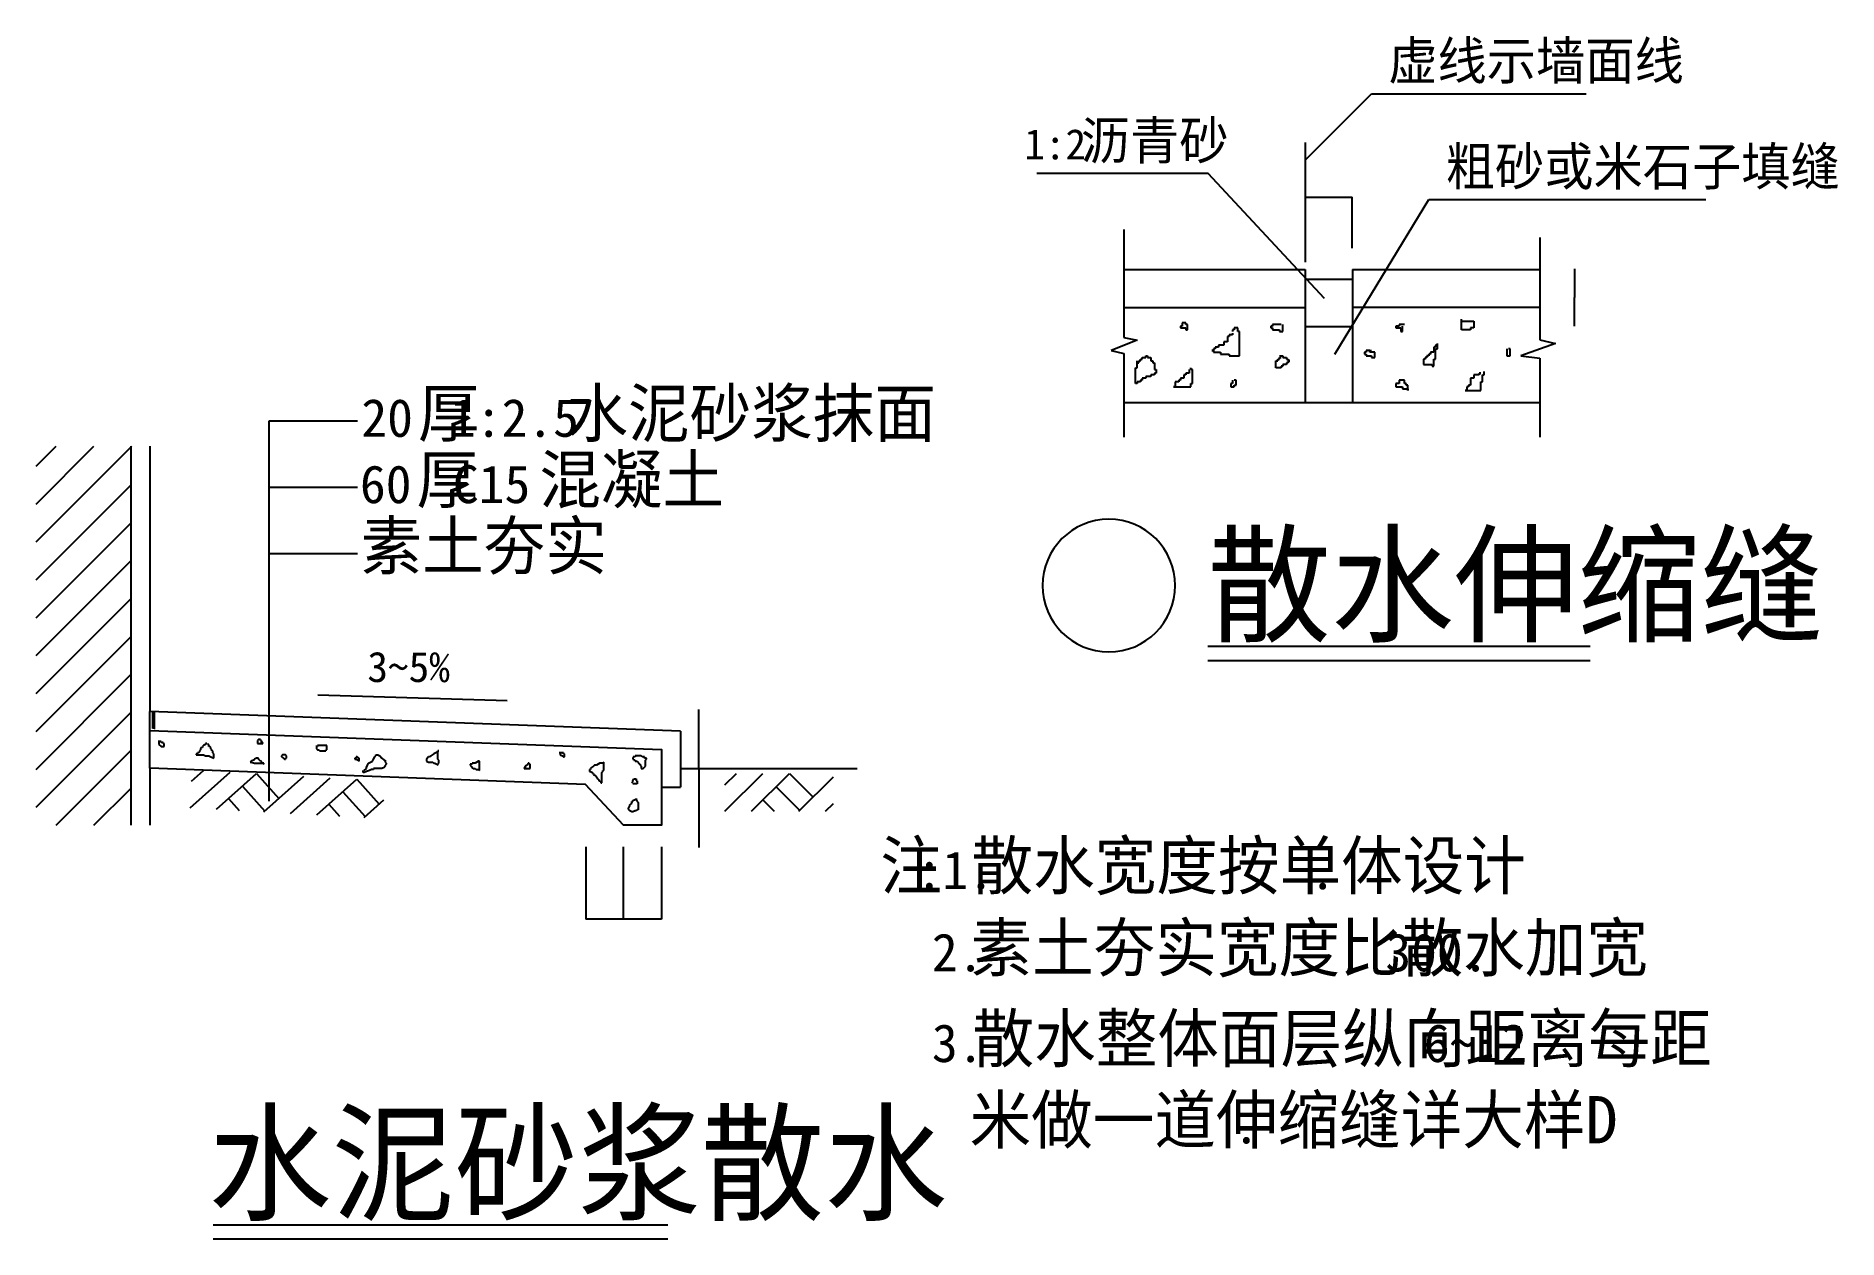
# Model space of a CAD drawing. Header units: metres. Extents: x 13495 to 32512, y -17413 to -4719.
import ezdxf

# ---------------------------------------------------------------- set-up
doc = ezdxf.new("R2010")
doc.units = ezdxf.units.M
for name, color, linetype in [('LVTRY', 6, 'Continuous'), ('PUB_DIM', 3, 'Continuous'), ('PUB_HATCH', 7, 'Continuous'), ('PUB_TEXT', 7, 'Continuous'), ('WINDOW', 3, 'Continuous')]:
    doc.layers.add(name, color=color, linetype=linetype)
doc.dimstyles.get("Standard").update_dxf_attribs({"dimtxt": 2.5, "dimasz": 2.5, "dimexe": 1.25, "dimexo": 0.625, "dimtad": 1, "dimcen": 2.5, "dimazin": 3, "dimtfac": 1, "dimtmove": 0, "dimatfit": 3})

# ---------------------------------------------------------------- blocks, each defined once
blk = doc.blocks.new('_INDEX1')
blk.add_lwpolyline([(-0.5, 0, 1), (0.5, 0, 1)], format="xyb", close=True)
blk = doc.blocks.new('*D1')
for p, q in [((19298.76, -13273.75), (19298.76, -14038.63)), ((19691.76, -13273.75), (19691.76, -14038.63)), ((19494.26, -14038.63), (19298.51, -14038.63)), ((19692.01, -14038.63), (19496.26, -14038.63))]:
    blk.add_line(p, q)
at = {"layer": 'Defpoints'}
for p in [(19298.76, -13273.75), (19691.76, -13273.75), (19691.76, -14038.63)]:
    blk.add_point(p, dxfattribs=at)
at = {"layer": 'PUB_DIM', "insert": (19495.26, -14038.63), "char_height": 1, "attachment_point": 5}
blk.add_mtext('70', dxfattribs=at)
blk = doc.blocks.new('*D2')
for p, q in [((19691.76, -13273.75), (19691.76, -14038.63)), ((20095.76, -13273.75), (20095.76, -14038.63)), ((19892.76, -14038.63), (19691.51, -14038.63)), ((20096.01, -14038.63), (19894.76, -14038.63))]:
    blk.add_line(p, q)
at = {"layer": 'Defpoints'}
for p in [(19691.76, -13273.75), (20095.76, -13273.75), (20095.76, -14038.63)]:
    blk.add_point(p, dxfattribs=at)
at = {"layer": 'PUB_DIM', "insert": (19893.76, -14038.63), "char_height": 1, "attachment_point": 5}
blk.add_mtext('70', dxfattribs=at)
blk = doc.blocks.new('*D3')
for p, q in [((20488.71, -11825.13), (20488.46, -11825.13)), ((20488.96, -12446.79), (20488.96, -11825.13)), ((20488.96, -12055.38), (20488.96, -11825.13)), ((20488.96, -11825.13), (20488.96, -11825.13)), ((20489.21, -11825.13), (20489.46, -11825.13))]:
    blk.add_line(p, q)
at = {"layer": 'Defpoints'}
for p in [(20488.96, -11825.13), (20488.96, -12055.38), (20488.96, -12446.79)]:
    blk.add_point(p, dxfattribs=at)
at = {"layer": 'PUB_DIM', "insert": (20488.96, -11824.005), "char_height": 1, "attachment_point": 5}
blk.add_mtext('30', dxfattribs=at)
blk = doc.blocks.new('*D4')
for p, q in [((20488.96, -12446.79), (20488.96, -12736.51)), ((20488.71, -12736.51), (20488.46, -12736.51)), ((20488.96, -12646.93), (20488.96, -12736.51)), ((20488.96, -12736.51), (20488.96, -12736.51)), ((20489.21, -12736.51), (20489.46, -12736.51))]:
    blk.add_line(p, q)
at = {"layer": 'Defpoints'}
for p in [(20488.96, -12446.79), (20488.96, -12646.93), (20488.96, -12736.51)]:
    blk.add_point(p, dxfattribs=at)
at = {"layer": 'PUB_DIM', "insert": (20488.96, -12735.385), "char_height": 1, "attachment_point": 5}
blk.add_mtext('30', dxfattribs=at)
blk = doc.blocks.new('*D5')
for p, q in [((20488.96, -12646.93), (20488.96, -13283.35)), ((20488.96, -13043.51), (20488.96, -13283.35)), ((20488.71, -13283.35), (20488.46, -13283.35)), ((20488.96, -13283.35), (20488.96, -13283.35)), ((20489.21, -13283.35), (20489.46, -13283.35))]:
    blk.add_line(p, q)
at = {"layer": 'Defpoints'}
for p in [(20488.96, -12646.93), (20488.96, -13043.51), (20488.96, -13283.35)]:
    blk.add_point(p, dxfattribs=at)
at = {"layer": 'PUB_DIM', "insert": (20488.96, -13282.225), "char_height": 1, "attachment_point": 5}
blk.add_mtext('90', dxfattribs=at)
blk = doc.blocks.new('*D6')
for p, q in [((26892.32, -6957.75), (26892.32, -6419.78)), ((26892.57, -6419.78), (27138.615, -6419.78)), ((27140.615, -6419.78), (27386.66, -6419.78)), ((27386.91, -6957.75), (27386.91, -6419.78))]:
    blk.add_line(p, q)
at = {"layer": 'Defpoints'}
for p in [(26892.32, -6419.78), (26892.32, -6957.75), (27386.91, -6957.75)]:
    blk.add_point(p, dxfattribs=at)
at = {"layer": 'WINDOW', "insert": (27139.615, -6419.78), "char_height": 1, "attachment_point": 5}
blk.add_mtext('20', dxfattribs=at)
blk = doc.blocks.new('*D7')
for p, q in [((29731.64, -7177.42), (29731.64, -7479.47)), ((29731.39, -7479.47), (29731.14, -7479.47)), ((29731.64, -7781.52), (29731.64, -7479.47)), ((29731.64, -7479.47), (29731.64, -7479.47)), ((29731.89, -7479.47), (29732.14, -7479.47))]:
    blk.add_line(p, q)
at = {"layer": 'Defpoints'}
for p in [(29731.64, -7177.42), (29731.64, -7479.47), (29731.64, -7781.52)]:
    blk.add_point(p, dxfattribs=at)
at = {"layer": 'WINDOW', "insert": (29731.64, -7478.345), "char_height": 1, "attachment_point": 5}
blk.add_mtext('30', dxfattribs=at)

msp = doc.modelspace()

# ---------------------------------------------------------------- linework, layer by layer
at = {"layer": 'LVTRY'}
for p, q in [((25573.41, -7781.52), (25573.41, -7799.82)), ((25591.73, -7781.52), (25573.41, -7781.52)), ((25591.73, -7744.9), (25591.73, -7781.52)), ((25628.36, -7744.9), (25591.73, -7744.9)), ((25628.36, -7763.21), (25628.36, -7744.9)), ((25646.68, -7763.21), (25628.36, -7763.21)), ((25646.68, -7818.13), (25646.68, -7763.21)), ((26525.96, -7781.52), (26525.96, -7799.82)), ((26544.27, -7781.52), (26525.96, -7781.52)), ((26544.27, -7763.21), (26544.27, -7781.52)), ((26635.86, -7763.21), (26544.27, -7763.21)), ((26654.18, -7836.43), (26654.18, -7763.21)), ((27844.87, -7781.52), (27844.87, -7799.82)), ((27881.5, -7781.52), (27844.87, -7781.52)), ((27881.5, -7763.21), (27881.5, -7781.52)), ((27936.46, -7763.21), (27881.5, -7763.21)), ((27918.14, -7836.43), (27918.14, -7781.52)), ((28540.96, -7818.13), (28540.96, -7708.29)), ((28540.96, -7726.6), (28669.19, -7726.6)), ((28669.19, -7726.6), (28669.19, -7799.82)), ((25573.41, -7799.82), (25628.36, -7799.82)), ((25628.36, -7799.82), (25628.36, -7818.13)), ((25628.36, -7818.13), (25646.68, -7818.13)), ((25976.41, -7982.88), (25976.41, -8001.19)), ((26031.36, -7982.88), (25976.41, -7982.88)), ((26031.36, -7946.27), (26031.36, -7982.88)), ((26068, -7946.27), (26031.36, -7946.27)), ((26068, -7891.35), (26068, -7946.27)), ((26086.32, -7891.35), (26068, -7891.35)), ((26086.32, -7873.05), (26086.32, -7891.35)), ((26122.95, -7873.05), (26086.32, -7873.05)), ((26122.95, -7818.13), (26122.95, -7836.43)), ((26141.27, -7818.13), (26122.95, -7818.13)), ((26122.95, -7854.74), (26122.95, -7873.05)), ((26141.27, -7799.82), (26141.27, -7818.13)), ((26177.91, -7799.82), (26141.27, -7799.82)), ((26177.91, -7836.43), (26177.91, -7799.82)), ((26196.23, -7836.43), (26177.91, -7836.43)), ((26196.23, -8092.72), (26196.23, -7836.43)), ((26525.96, -7799.82), (26544.27, -7799.82)), ((26544.27, -7799.82), (26544.27, -7818.13)), ((26544.27, -7818.13), (26617.55, -7818.13)), ((26617.55, -7818.13), (26617.55, -7836.43)), ((26617.55, -7836.43), (26654.18, -7836.43)), ((27844.87, -7799.82), (27899.82, -7799.82)), ((27899.82, -7799.82), (27899.82, -7836.43)), ((27899.82, -7836.43), (27918.14, -7836.43)), ((28266.19, -7982.88), (28266.19, -8001.19)), ((28284.5, -7982.88), (28266.19, -7982.88)), ((28284.5, -8019.49), (28284.5, -7964.57)), ((28632.55, -7818.13), (28540.96, -7818.13)), ((28632.55, -7799.82), (28632.55, -7818.13)), ((28669.19, -7799.82), (28632.55, -7799.82)), ((25115.45, -8220.86), (25115.45, -8147.63)), ((25115.45, -8165.94), (25133.77, -8165.94)), ((25133.77, -8147.63), (25152.09, -8147.63)), ((25133.77, -8165.94), (25133.77, -8147.63)), ((25152.09, -8129.33), (25170.41, -8129.33)), ((25152.09, -8147.63), (25152.09, -8129.33)), ((25170.41, -8111.02), (25207.04, -8111.02)), ((25170.41, -8129.33), (25170.41, -8111.02)), ((25207.04, -8092.72), (25225.36, -8092.72)), ((25207.04, -8111.02), (25207.04, -8092.72)), ((25225.36, -8092.72), (25225.36, -8111.02)), ((25225.36, -8111.02), (25262, -8111.02)), ((25262, -8111.02), (25262, -8147.63)), ((25262, -8147.63), (25280.32, -8147.63)), ((25280.32, -8147.63), (25280.32, -8165.94)), ((25280.32, -8165.94), (25298.63, -8165.94)), ((25298.63, -8165.94), (25298.63, -8239.16)), ((25903.14, -8037.8), (25921.45, -8037.8)), ((25921.45, -8037.8), (25903.14, -8037.8)), ((25921.45, -8019.49), (25921.45, -8037.8)), ((25939.77, -8019.49), (25921.45, -8019.49)), ((25921.45, -8037.8), (25921.45, -8056.1)), ((25921.45, -8056.1), (25994.73, -8056.1)), ((25939.77, -8001.19), (25939.77, -8019.49)), ((25976.41, -8001.19), (25939.77, -8001.19)), ((25994.73, -8056.1), (25994.73, -8074.41)), ((25994.73, -8074.41), (26086.32, -8074.41)), ((26086.32, -8074.41), (26086.32, -8092.72)), ((26086.32, -8092.72), (26196.23, -8092.72)), ((26580.91, -8147.63), (26599.23, -8147.63)), ((26580.91, -8220.86), (26580.91, -8147.63)), ((26599.23, -8129.33), (26617.55, -8129.33)), ((26599.23, -8147.63), (26599.23, -8129.33)), ((26617.55, -8092.72), (26654.18, -8092.72)), ((26617.55, -8111.02), (26635.86, -8111.02)), ((26617.55, -8129.33), (26617.55, -8111.02)), ((26654.18, -8092.72), (26654.18, -8111.02)), ((26654.18, -8111.02), (26690.82, -8111.02)), ((26690.82, -8111.02), (26690.82, -8129.33)), ((26690.82, -8129.33), (26709.14, -8129.33)), ((26690.82, -8165.94), (26690.82, -8184.25)), ((26709.14, -8165.94), (26690.82, -8165.94)), ((26709.14, -8129.33), (26709.14, -8147.63)), ((26709.14, -8147.63), (26709.14, -8165.94)), ((26727.46, -8147.63), (26709.14, -8147.63)), ((26709.14, -8147.63), (26727.46, -8147.63)), ((27515.14, -8056.1), (27515.14, -8074.41)), ((27533.46, -8056.1), (27515.14, -8056.1)), ((27515.14, -8074.41), (27533.46, -8074.41)), ((27533.46, -8037.8), (27533.46, -8056.1)), ((27570.09, -8037.8), (27533.46, -8037.8)), ((27533.46, -8074.41), (27533.46, -8092.72)), ((27533.46, -8092.72), (27588.41, -8092.72)), ((27570.09, -8037.8), (27588.41, -8037.8)), ((27570.09, -8056.1), (27570.09, -8037.8)), ((27625.05, -8056.1), (27570.09, -8056.1)), ((27588.41, -8092.72), (27588.41, -8111.02)), ((27588.41, -8111.02), (27625.05, -8111.02)), ((27625.05, -8111.02), (27625.05, -8056.1)), ((28137.96, -8129.33), (28137.96, -8184.25)), ((28156.28, -8129.33), (28137.96, -8129.33)), ((28156.28, -8111.02), (28156.28, -8129.33)), ((28174.59, -8111.02), (28156.28, -8111.02)), ((28174.59, -8092.72), (28174.59, -8111.02)), ((28192.91, -8092.72), (28174.59, -8092.72)), ((28192.91, -8074.41), (28192.91, -8092.72)), ((28211.23, -8074.41), (28192.91, -8074.41)), ((28211.23, -8056.1), (28211.23, -8074.41)), ((28247.87, -8056.1), (28211.23, -8056.1)), ((28247.87, -8001.19), (28247.87, -8056.1)), ((28266.19, -8001.19), (28247.87, -8001.19)), ((28247.87, -8129.33), (28266.19, -8129.33)), ((28247.87, -8202.55), (28247.87, -8129.33)), ((28266.19, -8019.49), (28284.5, -8019.49)), ((28266.19, -8129.33), (28266.19, -8019.49)), ((29017.23, -8019.49), (29017.23, -8092.72)), ((29017.23, -8092.72), (29053.87, -8092.72)), ((29053.87, -8019.49), (29035.55, -8019.49)), ((29053.87, -8092.72), (29053.87, -8019.49)), ((25097.13, -8220.86), (25115.45, -8220.86)), ((25097.13, -8385.61), (25097.13, -8220.86)), ((25115.45, -8367.3), (25115.45, -8385.61)), ((25152.09, -8367.3), (25115.45, -8367.3)), ((25152.09, -8349), (25152.09, -8367.3)), ((25170.41, -8349), (25152.09, -8349)), ((25207.04, -8330.69), (25170.41, -8330.69)), ((25170.41, -8330.69), (25170.41, -8349)), ((25207.04, -8312.39), (25207.04, -8330.69)), ((25262, -8312.39), (25207.04, -8312.39)), ((25262, -8294.08), (25262, -8312.39)), ((25298.63, -8294.08), (25262, -8294.08)), ((25298.63, -8239.16), (25316.95, -8239.16)), ((25298.63, -8275.77), (25298.63, -8294.08)), ((25316.95, -8275.77), (25298.63, -8275.77)), ((25316.95, -8239.16), (25316.95, -8275.77)), ((25518.45, -8367.3), (25518.45, -8422.22)), ((25555.09, -8367.3), (25518.45, -8367.3)), ((25555.09, -8349), (25555.09, -8367.3)), ((25573.41, -8349), (25555.09, -8349)), ((25573.41, -8330.69), (25573.41, -8349)), ((25610.04, -8330.69), (25573.41, -8330.69)), ((25610.04, -8294.08), (25610.04, -8330.69)), ((25628.36, -8294.08), (25610.04, -8294.08)), ((25628.36, -8275.77), (25628.36, -8294.08)), ((25665, -8275.77), (25628.36, -8275.77)), ((25665, -8239.16), (25665, -8275.77)), ((25683.32, -8239.16), (25683.32, -8220.86)), ((25701.64, -8239.16), (25683.32, -8239.16)), ((25701.64, -8385.61), (25701.64, -8239.16)), ((26122.95, -8349), (26122.95, -8385.61)), ((26159.59, -8349), (26141.27, -8349)), ((26159.59, -8403.92), (26159.59, -8349)), ((26635.86, -8220.86), (26580.91, -8220.86)), ((26635.86, -8202.55), (26635.86, -8220.86)), ((26654.18, -8202.55), (26635.86, -8202.55)), ((26654.18, -8184.25), (26654.18, -8202.55)), ((26690.82, -8184.25), (26654.18, -8184.25)), ((27881.5, -8349), (27881.5, -8385.61)), ((27918.14, -8349), (27881.5, -8349)), ((27936.46, -8349), (27918.14, -8349)), ((27936.46, -8385.61), (27936.46, -8349)), ((28137.96, -8184.25), (28229.55, -8184.25)), ((28229.55, -8184.25), (28229.55, -8202.55)), ((28229.55, -8202.55), (28247.87, -8202.55)), ((28632.55, -8330.69), (28632.55, -8403.92)), ((28669.19, -8330.69), (28632.55, -8330.69)), ((28669.19, -8294.08), (28669.19, -8330.69)), ((28724.14, -8294.08), (28669.19, -8294.08)), ((28724.14, -8275.77), (28724.14, -8294.08)), ((28742.46, -8275.77), (28724.14, -8275.77)), ((28724.14, -8275.77), (28742.46, -8275.77)), ((28742.46, -8367.3), (28760.78, -8367.3)), ((28742.46, -8458.83), (28742.46, -8367.3)), ((28760.78, -8294.08), (28779.1, -8294.08)), ((28760.78, -8367.3), (28760.78, -8294.08)), ((28779.1, -8294.08), (28779.1, -8257.47)), ((25115.45, -8385.61), (25097.13, -8385.61)), ((25500.13, -8422.22), (25683.32, -8422.22)), ((25518.45, -8422.22), (25500.13, -8422.22)), ((25683.32, -8385.61), (25701.64, -8385.61)), ((25683.32, -8422.22), (25683.32, -8385.61)), ((26104.64, -8385.61), (26104.64, -8422.22)), ((26122.95, -8385.61), (26104.64, -8385.61)), ((26104.64, -8422.22), (26141.27, -8422.22)), ((26141.27, -8403.92), (26159.59, -8403.92)), ((26141.27, -8422.22), (26141.27, -8403.92)), ((27844.87, -8385.61), (27844.87, -8422.22)), ((27881.5, -8385.61), (27844.87, -8385.61)), ((27844.87, -8422.22), (27918.14, -8422.22)), ((27918.14, -8422.22), (27918.14, -8440.53)), ((27918.14, -8440.53), (27973.09, -8440.53)), ((27954.78, -8385.61), (27936.46, -8385.61)), ((27954.78, -8403.92), (27954.78, -8385.61)), ((27973.09, -8403.92), (27954.78, -8403.92)), ((27973.09, -8458.83), (27973.09, -8403.92)), ((27973.09, -8440.53), (27973.09, -8458.83)), ((28577.6, -8458.83), (28742.46, -8458.83)), ((28595.91, -8458.83), (28577.6, -8458.83)), ((28595.91, -8422.22), (28595.91, -8458.83)), ((28614.23, -8422.22), (28595.91, -8422.22)), ((28614.23, -8403.92), (28614.23, -8422.22)), ((28632.55, -8403.92), (28614.23, -8403.92)), ((14792.23, -12152), (14792.23, -12195.76)), ((14814.12, -12162.94), (14803.17, -12162.94)), ((14814.12, -12173.88), (14814.12, -12162.94)), ((15843.04, -12141.06), (15832.1, -12152)), ((15832.1, -12152), (15832.1, -12184.82)), ((15864.94, -12141.06), (15843.04, -12141.06)), ((15864.94, -12152), (15864.94, -12141.06)), ((15875.88, -12152), (15864.94, -12152)), ((15875.88, -12173.88), (15875.88, -12152)), ((14792.23, -12195.76), (14814.12, -12217.63)), ((14836.01, -12173.88), (14814.12, -12173.88)), ((14814.12, -12217.63), (14846.96, -12217.63)), ((14836.01, -12184.82), (14836.01, -12173.88)), ((14846.96, -12184.82), (14836.01, -12184.82)), ((14846.96, -12217.63), (14846.96, -12184.82)), ((15186.28, -12294.21), (15186.28, -12305.14)), ((15197.23, -12294.21), (15186.28, -12294.21)), ((15186.28, -12305.14), (15262.91, -12305.14)), ((15197.23, -12283.27), (15197.23, -12294.21)), ((15208.18, -12283.27), (15197.23, -12283.27)), ((15219.12, -12272.33), (15208.18, -12283.27)), ((15230.07, -12250.45), (15219.12, -12261.39)), ((15219.12, -12261.39), (15219.12, -12272.33)), ((15241.01, -12228.57), (15230.07, -12239.51)), ((15230.07, -12239.51), (15230.07, -12250.45)), ((15251.96, -12228.57), (15241.01, -12228.57)), ((15262.91, -12206.7), (15251.96, -12217.63)), ((15251.96, -12217.63), (15251.96, -12228.57)), ((15284.8, -12195.76), (15262.91, -12206.7)), ((15262.91, -12305.14), (15284.8, -12316.08)), ((15284.8, -12184.82), (15284.8, -12195.76)), ((15295.74, -12184.82), (15284.8, -12184.82)), ((15284.8, -12316.08), (15317.64, -12316.08)), ((15306.69, -12195.76), (15306.69, -12184.82)), ((15317.64, -12195.76), (15306.69, -12195.76)), ((15317.64, -12217.63), (15317.64, -12195.76)), ((15328.58, -12217.63), (15317.64, -12217.63)), ((15317.64, -12316.08), (15339.53, -12327.02)), ((15339.53, -12228.57), (15328.58, -12217.63)), ((15339.53, -12239.51), (15339.53, -12228.57)), ((15350.47, -12250.45), (15339.53, -12239.51)), ((15339.53, -12327.02), (15372.37, -12337.96)), ((15350.47, -12261.39), (15350.47, -12250.45)), ((15361.42, -12261.39), (15350.47, -12261.39)), ((15361.42, -12283.27), (15361.42, -12261.39)), ((15372.37, -12294.21), (15361.42, -12283.27)), ((15372.37, -12337.96), (15372.37, -12294.21)), ((15788.31, -12359.84), (15766.42, -12370.78)), ((15799.26, -12348.9), (15788.31, -12359.84)), ((15799.26, -12359.84), (15788.31, -12359.84)), ((15821.15, -12337.96), (15799.26, -12348.9)), ((15843.04, -12337.96), (15821.15, -12337.96)), ((15832.1, -12184.82), (15886.83, -12184.82)), ((15843.04, -12348.9), (15843.04, -12337.96)), ((15853.99, -12359.84), (15843.04, -12348.9)), ((15864.94, -12370.78), (15853.99, -12359.84)), ((15886.83, -12173.88), (15875.88, -12173.88)), ((15886.83, -12184.82), (15886.83, -12173.88)), ((16094.8, -12305.14), (16083.86, -12316.08)), ((16083.86, -12316.08), (16083.86, -12327.02)), ((16083.86, -12327.02), (16105.75, -12337.96)), ((16116.69, -12305.14), (16094.8, -12305.14)), ((16105.75, -12337.96), (16116.69, -12348.9)), ((16127.64, -12305.14), (16116.69, -12305.14)), ((16116.69, -12348.9), (16127.64, -12348.9)), ((16138.59, -12316.08), (16127.64, -12305.14)), ((16127.64, -12337.96), (16138.59, -12337.96)), ((16127.64, -12348.9), (16127.64, -12337.96)), ((16138.59, -12337.96), (16138.59, -12316.08)), ((16456.02, -12206.7), (16456.02, -12239.51)), ((16466.97, -12217.63), (16456.02, -12217.63)), ((16456.02, -12239.51), (16466.97, -12250.45)), ((16466.97, -12206.7), (16466.97, -12217.63)), ((16565.48, -12206.7), (16466.97, -12206.7)), ((16466.97, -12250.45), (16477.91, -12250.45)), ((16477.91, -12250.45), (16488.86, -12261.39)), ((16488.86, -12261.39), (16554.53, -12261.39)), ((16554.53, -12250.45), (16565.48, -12250.45)), ((16554.53, -12261.39), (16554.53, -12250.45)), ((16565.48, -12250.45), (16565.48, -12206.7)), ((16861.02, -12337.96), (16861.02, -12348.9)), ((16871.97, -12337.96), (16861.02, -12337.96)), ((16861.02, -12348.9), (16871.97, -12348.9)), ((16871.97, -12327.02), (16871.97, -12337.96)), ((16882.91, -12327.02), (16871.97, -12327.02)), ((16871.97, -12348.9), (16893.86, -12359.84)), ((16893.86, -12337.96), (16882.91, -12327.02)), ((16904.81, -12337.96), (16893.86, -12337.96)), ((16893.86, -12359.84), (16904.81, -12370.78)), ((16904.81, -12370.78), (16904.81, -12337.96)), ((17047.1, -12370.78), (17058.05, -12348.9)), ((17058.05, -12348.9), (17069, -12327.02)), ((17069, -12327.02), (17079.94, -12316.08)), ((17079.94, -12305.14), (17101.83, -12305.14)), ((17079.94, -12316.08), (17079.94, -12305.14)), ((17101.83, -12305.14), (17123.73, -12316.08)), ((17123.73, -12316.08), (17145.62, -12337.96)), ((17145.62, -12337.96), (17167.51, -12359.84)), ((17167.51, -12359.84), (17178.46, -12359.84)), ((17178.46, -12359.84), (17178.46, -12381.71)), ((17638.19, -12327.02), (17616.3, -12348.9)), ((17616.3, -12348.9), (17616.3, -12370.78)), ((17649.13, -12327.02), (17638.19, -12327.02)), ((17660.08, -12316.08), (17649.13, -12327.02)), ((17692.92, -12294.21), (17660.08, -12316.08)), ((17736.7, -12272.33), (17692.92, -12294.21)), ((17736.7, -12348.9), (17736.7, -12261.39)), ((17736.7, -12261.39), (17736.7, -12272.33)), ((17747.65, -12261.39), (17736.7, -12261.39)), ((17747.65, -12359.84), (17736.7, -12348.9)), ((17747.65, -12392.65), (17747.65, -12359.84)), ((19061.17, -12283.27), (19017.38, -12283.27)), ((19028.33, -12283.27), (19028.33, -12305.14)), ((19028.33, -12305.14), (19050.22, -12316.08)), ((19050.22, -12316.08), (19061.17, -12327.02)), ((19061.17, -12294.21), (19061.17, -12283.27)), ((19072.11, -12294.21), (19061.17, -12294.21)), ((19061.17, -12327.02), (19072.11, -12327.02)), ((19072.11, -12327.02), (19072.11, -12294.21)), ((19805.5, -12327.02), (19794.55, -12337.96)), ((19805.5, -12327.02), (19794.55, -12337.96)), ((19794.55, -12337.96), (19794.55, -12348.9)), ((19794.55, -12348.9), (19805.5, -12348.9)), ((19805.5, -12316.08), (19805.5, -12327.02)), ((19816.44, -12327.02), (19805.5, -12327.02)), ((19805.5, -12348.9), (19805.5, -12359.84)), ((19805.5, -12359.84), (19816.44, -12359.84)), ((19816.44, -12316.08), (19816.44, -12327.02)), ((19882.12, -12316.08), (19816.44, -12316.08)), ((19816.44, -12359.84), (19816.44, -12370.78)), ((19893.06, -12327.02), (19882.12, -12316.08)), ((19914.96, -12327.02), (19893.06, -12327.02)), ((19914.96, -12337.96), (19914.96, -12327.02)), ((19936.85, -12337.96), (19914.96, -12337.96)), ((19925.9, -12359.84), (19936.85, -12348.9)), ((19925.9, -12425.47), (19925.9, -12359.84)), ((19936.85, -12348.9), (19936.85, -12337.96)), ((15766.42, -12370.78), (15755.48, -12381.71)), ((15755.48, -12381.71), (15766.42, -12381.71)), ((15766.42, -12381.71), (15799.26, -12392.65)), ((15799.26, -12392.65), (15886.83, -12392.65)), ((15875.88, -12370.78), (15864.94, -12370.78)), ((15875.88, -12381.71), (15875.88, -12370.78)), ((15886.83, -12392.65), (15875.88, -12381.71)), ((15897.77, -12392.65), (15886.83, -12392.65)), ((15886.83, -12392.65), (15897.77, -12403.59)), ((15897.77, -12403.59), (15897.77, -12392.65)), ((16948.59, -12491.1), (16948.59, -12469.22)), ((16959.54, -12491.1), (16948.59, -12491.1)), ((16959.54, -12469.22), (16981.43, -12447.35)), ((16981.43, -12480.16), (16959.54, -12491.1)), ((16981.43, -12436.41), (16992.37, -12414.53)), ((16981.43, -12447.35), (16981.43, -12436.41)), ((17014.27, -12469.22), (16981.43, -12480.16)), ((16992.37, -12414.53), (17003.32, -12392.65)), ((17003.32, -12392.65), (17047.1, -12370.78)), ((17036.16, -12458.28), (17014.27, -12469.22)), ((17058.05, -12458.28), (17036.16, -12458.28)), ((17058.05, -12447.35), (17058.05, -12458.28)), ((17145.62, -12447.35), (17058.05, -12447.35)), ((17167.51, -12436.41), (17145.62, -12447.35)), ((17178.46, -12425.47), (17167.51, -12436.41)), ((17178.46, -12381.71), (17189.4, -12392.65)), ((17189.4, -12403.59), (17178.46, -12414.53)), ((17178.46, -12414.53), (17178.46, -12425.47)), ((17189.4, -12392.65), (17189.4, -12403.59)), ((17616.3, -12370.78), (17638.19, -12381.71)), ((17638.19, -12381.71), (17681.97, -12381.71)), ((17681.97, -12381.71), (17692.92, -12392.65)), ((17692.92, -12392.65), (17703.86, -12392.65)), ((17703.86, -12392.65), (17725.76, -12403.59)), ((17725.76, -12403.59), (17736.7, -12414.53)), ((17736.7, -12403.59), (17747.65, -12392.65)), ((17736.7, -12414.53), (17736.7, -12403.59)), ((18076.03, -12403.59), (18076.03, -12414.53)), ((18097.92, -12403.59), (18076.03, -12403.59)), ((18076.03, -12414.53), (18086.97, -12425.47)), ((18086.97, -12425.47), (18108.87, -12447.35)), ((18097.92, -12392.65), (18097.92, -12403.59)), ((18130.76, -12392.65), (18097.92, -12392.65)), ((18108.87, -12447.35), (18130.76, -12447.35)), ((18163.6, -12370.78), (18130.76, -12392.65)), ((18130.76, -12447.35), (18141.7, -12458.28)), ((18141.7, -12458.28), (18163.6, -12458.28)), ((18174.54, -12370.78), (18163.6, -12370.78)), ((18163.6, -12458.28), (18174.54, -12469.22)), ((18174.54, -12469.22), (18174.54, -12370.78)), ((18645.22, -12436.41), (18645.22, -12447.35)), ((18656.17, -12436.41), (18645.22, -12436.41)), ((18645.22, -12447.35), (18710.9, -12447.35)), ((18678.06, -12414.53), (18656.17, -12425.47)), ((18656.17, -12425.47), (18656.17, -12436.41)), ((18689, -12392.65), (18678.06, -12414.53)), ((18699.95, -12392.65), (18689, -12392.65)), ((18699.95, -12403.59), (18699.95, -12392.65)), ((18710.9, -12403.59), (18699.95, -12403.59)), ((18710.9, -12447.35), (18710.9, -12403.59)), ((19334.82, -12458.28), (19334.82, -12480.16)), ((19345.76, -12458.28), (19334.82, -12458.28)), ((19334.82, -12480.16), (19345.76, -12480.16)), ((19356.71, -12436.41), (19345.76, -12447.35)), ((19345.76, -12447.35), (19345.76, -12458.28)), ((19345.76, -12480.16), (19367.66, -12491.1)), ((19378.6, -12425.47), (19356.71, -12436.41)), ((19367.66, -12491.1), (19367.66, -12502.04)), ((19367.66, -12502.04), (19378.6, -12502.04)), ((19389.55, -12414.53), (19378.6, -12425.47)), ((19378.6, -12502.04), (19378.6, -12512.98)), ((19378.6, -12512.98), (19400.49, -12523.92)), ((19411.44, -12414.53), (19389.55, -12414.53)), ((19400.49, -12523.92), (19411.44, -12534.85)), ((19444.28, -12392.65), (19411.44, -12414.53)), ((19411.44, -12534.85), (19422.39, -12556.73)), ((19477.12, -12392.65), (19444.28, -12392.65)), ((19466.17, -12491.1), (19477.12, -12480.16)), ((19466.17, -12600.49), (19466.17, -12491.1)), ((19488.06, -12381.71), (19477.12, -12392.65)), ((19477.12, -12469.22), (19488.06, -12469.22)), ((19477.12, -12480.16), (19477.12, -12469.22)), ((19488.06, -12469.22), (19488.06, -12381.71)), ((19816.44, -12370.78), (19838.33, -12370.78)), ((19838.33, -12370.78), (19849.28, -12381.71)), ((19849.28, -12381.71), (19849.28, -12392.65)), ((19849.28, -12392.65), (19860.23, -12392.65)), ((19860.23, -12392.65), (19860.23, -12403.59)), ((19860.23, -12403.59), (19871.17, -12403.59)), ((19871.17, -12403.59), (19871.17, -12414.53)), ((19871.17, -12414.53), (19882.12, -12425.47)), ((19882.12, -12425.47), (19882.12, -12447.35)), ((19882.12, -12447.35), (19904.01, -12447.35)), ((19904.01, -12447.35), (19925.9, -12425.47)), ((19422.39, -12556.73), (19433.33, -12567.67)), ((19433.33, -12567.67), (19433.33, -12578.61)), ((19433.33, -12578.61), (19444.28, -12578.61)), ((19444.28, -12578.61), (19455.22, -12589.55)), ((19455.22, -12589.55), (19455.22, -12600.49)), ((19455.22, -12600.49), (19466.17, -12600.49)), ((19783.6, -12600.49), (19794.55, -12589.55)), ((19794.55, -12578.61), (19805.5, -12556.73)), ((19794.55, -12589.55), (19794.55, -12578.61)), ((19838.33, -12611.43), (19794.55, -12611.43)), ((19805.5, -12556.73), (19827.39, -12556.73)), ((19827.39, -12556.73), (19827.39, -12578.61)), ((19827.39, -12578.61), (19838.33, -12578.61)), ((19838.33, -12578.61), (19838.33, -12611.43)), ((19750.77, -12873.95), (19739.82, -12863.01)), ((19750.77, -12863.01), (19761.71, -12841.14)), ((19750.77, -12884.89), (19750.77, -12873.95)), ((19761.71, -12895.83), (19750.77, -12884.89)), ((19761.71, -12830.2), (19783.6, -12819.26)), ((19761.71, -12841.14), (19761.71, -12830.2)), ((19783.6, -12906.77), (19761.71, -12895.83)), ((19783.6, -12797.38), (19794.55, -12797.38)), ((19783.6, -12819.26), (19783.6, -12797.38)), ((19794.55, -12906.77), (19783.6, -12906.77)), ((19794.55, -12786.44), (19816.44, -12775.5)), ((19794.55, -12797.38), (19794.55, -12786.44)), ((19816.44, -12895.83), (19794.55, -12906.77)), ((19816.44, -12775.5), (19827.39, -12775.5)), ((19827.39, -12895.83), (19816.44, -12895.83)), ((19827.39, -12764.57), (19827.39, -12775.5)), ((19827.39, -12775.5), (19827.39, -12764.57)), ((19827.39, -12775.5), (19838.33, -12797.38)), ((19838.33, -12884.89), (19827.39, -12895.83)), ((19838.33, -12797.38), (19849.28, -12808.32)), ((19849.28, -12884.89), (19838.33, -12884.89)), ((19849.28, -12808.32), (19849.28, -12884.89))]:
    msp.add_line(p, q, dxfattribs=at)
at = {"layer": 'PUB_DIM'}
for p, q in [((26892.32, -7104.2), (26892.32, -5841.09)), ((24977.01, -6759.49), (24977.01, -7900.29)), ((29365.35, -6846.33), (29365.35, -7926.57)), ((24977.01, -7184.46), (26888.76, -7184.46)), ((26888.76, -7184.46), (26888.76, -7584.46)), ((27388.76, -7184.46), (29365.35, -7184.46)), ((27388.76, -7184.46), (27388.76, -7584.46)), ((26888.76, -7284.46), (27388.76, -7284.46)), ((26888.76, -7784.46), (27388.76, -7784.46)), ((25115.45, -7927.96), (24840.68, -8037.8)), ((24977.01, -7900.29), (25115.45, -7927.96)), ((29530.14, -7964.57), (29163.78, -8092.72)), ((29365.35, -7926.57), (29530.14, -7964.57)), ((24840.68, -8037.8), (24977.01, -8069.24)), ((24977.01, -8069.24), (24977.01, -8953.09)), ((29163.78, -8092.72), (29365.35, -8117.9)), ((29365.35, -8117.9), (29365.35, -8953.09))]:
    msp.add_line(p, q, dxfattribs=at)
for points in [[(24977.01, -7584.46), (26888.76, -7584.46), (26888.76, -8584.46)], [(29365.35, -7584.46), (27388.76, -7584.46), (27388.76, -8584.46)], [(24977.01, -8584.46), (29365.35, -8584.46)], [(18466.24, -11735.53), (16469.44, -11675.66)]]:
    msp.add_lwpolyline(points, dxfattribs=at)
msp.add_solid([(14714.92, -11844.98), (14755.41, -11848.35), (14714.92, -12027.08), (14755.41, -12037.19)], dxfattribs=at)
at = {"layer": 'PUB_HATCH'}
for p, q in [((15120.59, -12862.62), (15542.46, -12485.75)), ((15136.34, -12583.06), (15262.9, -12470)), ((15400.15, -12878.37), (15822.01, -12501.5)), ((15822.01, -12501.5), (16057.56, -12765.17)), ((15899.36, -12906.5), (16321.22, -12529.63)), ((16178.91, -12922.25), (16600.78, -12545.38)), ((20766.11, -12900.42), (21166.11, -12500.42)), ((20766.11, -12620.42), (20886.11, -12500.42)), ((21046.11, -12900.42), (21446.11, -12500.42)), ((21446.11, -12500.42), (21696.11, -12750.42)), ((21546.11, -12900.42), (21910.24, -12536.29)), ((15674.36, -12633.41), (15909.9, -12897.07)), ((16458.47, -12938), (16880.34, -12561.13)), ((16732.68, -12693.03), (16968.22, -12956.7)), ((16880.34, -12561.13), (17115.88, -12824.8)), ((21306.11, -12640.42), (21556.11, -12890.42)), ((15526.71, -12765.31), (15639.77, -12891.87)), ((16585.03, -12824.94), (16698.09, -12951.5)), ((16957.68, -12966.12), (17167.27, -12778.89)), ((21166.11, -12780.42), (21286.11, -12900.42)), ((21826.11, -12900.42), (21910.24, -12816.29))]:
    msp.add_line(p, q, dxfattribs=at)
at = {"layer": 'PUB_TEXT'}
for p, q in [((26892.32, -6024.15), (27588.41, -5328.53)), ((27588.41, -5328.53), (29855.5, -5328.53)), ((25866.5, -6170.6), (24057.08, -6170.6)), ((27093.82, -7488.62), (25866.5, -6170.6)), ((27203.73, -8074.41), (28192.91, -6445.19)), ((28192.91, -6445.19), (31117.64, -6445.19)), ((15955.48, -8779.07), (16888.77, -8779.07)), ((15955.48, -10179.07), (15955.48, -8779.07)), ((15955.48, -9479.07), (16888.77, -9479.07)), ((15955.48, -10179.07), (16888.77, -10179.07)), ((15955.48, -12793.12), (15955.48, -10179.07))]:
    msp.add_line(p, q, dxfattribs=at)
for points in [[(25861.19, -11159.03), (29898.69, -11159.03)], [(25861.19, -11309.03), (29898.69, -11309.03)], [(15364.03, -17262.99), (20164.03, -17262.99)], [(15364.03, -17412.99), (20164.03, -17412.99)]]:
    msp.add_lwpolyline(points, dxfattribs=at)
at = {"layer": 'WINDOW'}
for p, q in [((13494.91, -10057.42), (14506.35, -9046.66)), ((13494.91, -9657.42), (14106.08, -9046.66)), ((13494.91, -9257.42), (13705.81, -9046.66)), ((14694.91, -9046.66), (14694.91, -11846.52)), ((13494.91, -10457.42), (14494.91, -9458.09)), ((13494.91, -10857.42), (14494.91, -9858.09)), ((13494.91, -11257.42), (14494.91, -10258.09)), ((13494.91, -11657.42), (14494.91, -10658.09)), ((13494.91, -12057.42), (14494.91, -11058.09)), ((13494.91, -12457.42), (14494.91, -11458.09)), ((13494.91, -12857.42), (14494.91, -11858.09)), ((20294.91, -12053.93), (14694.91, -11846.52)), ((20294.91, -12053.93), (20294.91, -12646.93)), ((13705.81, -13046.66), (14494.91, -12258.09)), ((14694.91, -12446.66), (14694.91, -13046.66)), ((14106.08, -13046.66), (14494.91, -12658.09)), ((20094.91, -12646.93), (20294.91, -12646.93))]:
    msp.add_line(p, q, dxfattribs=at)
for points in [[(14494.91, -9046.66), (14494.91, -13046.66)], [(14694.91, -12046.66), (20094.91, -12246.66), (20094.91, -13046.66), (19694.91, -13046.66), (19294.91, -12617.03), (14694.91, -12446.66), (14694.91, -11846.52)], [(20294.91, -12446.79), (22160.41, -12446.79)]]:
    msp.add_lwpolyline(points, dxfattribs=at)

# ---------------------------------------------------------------- block references
at = {"layer": 'PUB_TEXT', "xscale": 1400, "yscale": 1400, "zscale": 1400}
msp.add_blockref('_INDEX1', (24817.72, -10517.81), dxfattribs=at)

# ---------------------------------------------------------------- texts
at = {"layer": 'PUB_TEXT'}
for s, height, p in [('虚线示墙面线', 400, (27765.73, -5178.53)), ('1:2', 320, (23924.48, -6020.6)), ('沥青砂', 400, (24521.56, -6020.6)), ('粗砂或米石子填缝', 400, (28372.76, -6295.19)), ('20', 400, (16928.45, -8948.35)), ('厚', 500, (17525.56, -8948.35)), ('1:2.5', 400, (17864.29, -8948.35)), ('水泥砂浆抹面', 500, (19092.97, -8948.35)), ('厚', 500, (17510.32, -9648.35)), ('混凝土', 500, (18805.58, -9648.35)), ('60', 400, (16913.21, -9648.35)), ('C15', 400, (17894.76, -9648.35)), ('素土夯实', 500, (16920.62, -10348.35)), ('散水伸缩缝', 1000, (25861.19, -11009.03)), ('3~5%', 320, (16991.97, -11535.98)), ('注', 500, (22405.15, -13721.7)), ('散水宽度按单体设计', 500, (23368.82, -13721.7)), (':1.', 400, (22786.95, -13721.7)), ('.', 400, (26938.02, -13721.7)), ('素土夯实宽度比散水加宽', 500, (23357.55, -14589.02)), ('2.', 400, (22950.1, -14589.02)), ('300.', 400, (27735.69, -14589.02)), ('散水整体面层纵向距离每距', 500, (23379.6, -15546.05)), ('3.', 400, (22950.1, -15546.05)), ('6~12', 400, (28142.5, -15546.05)), ('水泥砂浆散水', 1000, (15314.03, -17112.99)), ('米做一道伸缩缝详大样D', 500, (23347.74, -16404.72)), ('.', 400, (26132.69, -16404.72))]:
    msp.add_text(s, height=height, dxfattribs=at).set_placement(p)

# ---------------------------------------------------------------- dimensions: what is measured, and where the dimension line sits
at = {"layer": 'PUB_DIM'}
for base, p1, p2, text, picture, middle in [((20488.96, -11825.13), (20488.96, -12446.79), (20488.96, -12055.38), '30', '*D3', (20488.96, -11824.005)), ((20488.96, -12736.51), (20488.96, -12646.93), (20488.96, -12446.79), '30', '*D4', (20488.96, -12735.385)), ((20488.96, -13283.35), (20488.96, -13043.51), (20488.96, -12646.93), '90', '*D5', (20488.96, -13282.225)), ((19691.76, -14038.63), (19691.76, -13273.75), (19298.76, -13273.75), '70', '*D1', (19495.26, -14038.63)), ((20095.76, -14038.63), (20095.76, -13273.75), (19691.76, -13273.75), '70', '*D2', (19893.76, -14038.63))]:
    dim = msp.add_linear_dim(base=base, p1=p1, p2=p2, text=text, dimstyle='Standard', dxfattribs=at)
    dim.commit()
    dim.dimension.update_dxf_attribs({"geometry": picture, "text_midpoint": middle})
at = {"layer": 'WINDOW'}
for base, p1, p2, text, picture, middle in [((26892.32, -6419.78), (26892.32, -6957.75), (27386.91, -6957.75), '20', '*D6', (27139.615, -6419.78)), ((29731.64, -7479.47), (29731.64, -7781.52), (29731.64, -7177.42), '30', '*D7', (29731.64, -7478.345))]:
    dim = msp.add_linear_dim(base=base, p1=p1, p2=p2, text=text, dimstyle='Standard', dxfattribs=at)
    dim.commit()
    dim.dimension.update_dxf_attribs({"geometry": picture, "text_midpoint": middle})

doc.saveas('drawing.dxf')
